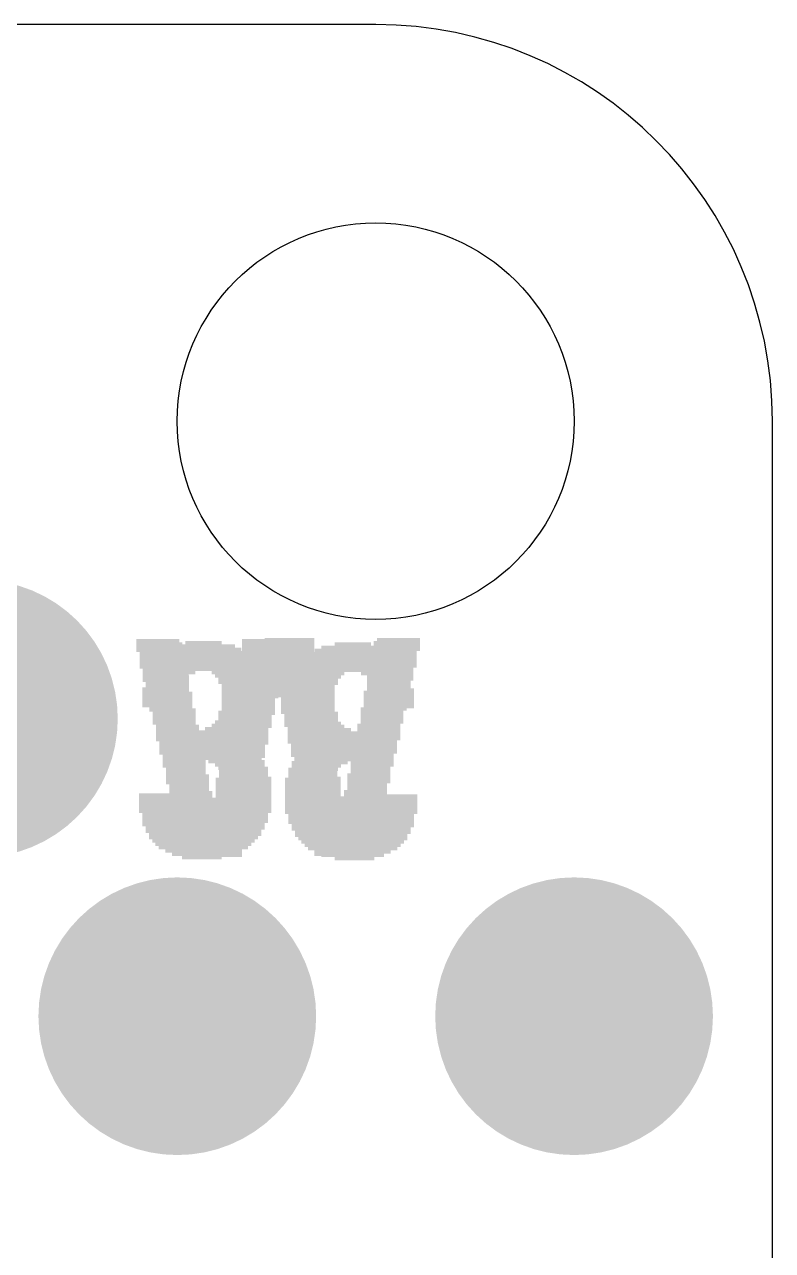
# Model space of a CAD drawing. Extents: x -0.1 to 50.8, y -0.1 to 23.
# Drawn here: x 46.01 to 50.8, y 15.01 to 22.86 of the extents above; entities that cross this region are included whole.
import ezdxf

# ---------------------------------------------------------------- set-up
doc = ezdxf.new("R2010")
doc.units = 0
for name, color, linetype in [('18', 110, 'CONTINUOUS'), ('20', 53, 'CONTINUOUS'), ('200', 40, 'CONTINUOUS'), ('201', 6, 'CONTINUOUS')]:
    doc.layers.add(name, color=color, linetype=linetype)

# ---------------------------------------------------------------- blocks, each defined once
blk = doc.blocks.new('RECT')
blk.add_solid([(-0.5, -0.5), (0.5, -0.5), (-0.5, 0.5), (0.5, 0.5)])
blk = doc.blocks.new('ROUNDV')
at = {"const_width": 0.5}
blk.add_lwpolyline([(0, -0.25, 1), (0, 0.25, 1), (0, -0.25)], format="xyb", dxfattribs=at)

msp = doc.modelspace()

# ---------------------------------------------------------------- linework, layer by layer
at = {"layer": '20'}
for p, q in [((48.26, 22.86), (2.54, 22.86)), ((50.8, 2.54), (50.8, 20.32))]:
    msp.add_line(p, q, dxfattribs=at)
msp.add_circle((48.26, 20.32), 1.27, dxfattribs=at)
msp.add_arc((48.26, 20.32), 2.54, 0, 90, dxfattribs=at)

# ---------------------------------------------------------------- block references
at = {"layer": '18', "xscale": 1.778, "yscale": 1.778}
for p in [(45.72, 18.415), (45.72, 18.415), (46.99, 16.51), (46.99, 16.51), (49.53, 16.51), (49.53, 16.51)]:
    msp.add_blockref('ROUNDV', p, dxfattribs=at)
at = {"layer": '200', "yscale": 0.0212}
for p, xscale in [((47.7078, 18.9222), 0.3175), ((48.4062, 18.9222), 0.2752), ((47.168, 18.8376), 0.5503), ((47.168, 18.8587), 0.4656), ((47.168, 18.8799), 0.381), ((47.1574, 18.9011), 0.2328), ((47.7183, 18.9011), 0.2963), ((47.7183, 18.8799), 0.2963), ((47.7183, 18.8587), 0.2963), ((47.7183, 18.8376), 0.2963), ((48.3956, 18.9011), 0.2963), ((48.3956, 18.8799), 0.2963), ((48.3956, 18.8587), 0.2963), ((48.3851, 18.8376), 0.2752), ((47.168, 18.7529), 0.6773), ((47.1574, 18.7741), 0.6561), ((47.168, 18.7952), 0.635), ((47.168, 18.8164), 0.5926), ((47.7289, 18.8164), 0.2752), ((47.7395, 18.7952), 0.2963), ((47.7395, 18.7741), 0.2963), ((47.7395, 18.7529), 0.2963), ((48.3745, 18.7952), 0.2963), ((48.3745, 18.7741), 0.2963), ((48.3745, 18.7529), 0.2963), ((48.3851, 18.8164), 0.2752), ((46.9246, 18.6894), 0.2752), ((47.168, 18.7318), 0.7196), ((46.9564, 18.7106), 0.2963), ((47.3691, 18.7106), 0.3175), ((47.3797, 18.6894), 0.2963), ((47.7395, 18.7318), 0.2963), ((47.7501, 18.7106), 0.2752), ((47.7607, 18.6894), 0.2963), ((48.3533, 18.6894), 0.2963), ((48.3639, 18.7318), 0.2752), ((48.3639, 18.7106), 0.2752), ((46.8929, 18.6048), 0.254), ((46.914, 18.6683), 0.254), ((46.914, 18.6471), 0.254), ((46.914, 18.6259), 0.254), ((47.3903, 18.6683), 0.2752), ((47.4009, 18.6471), 0.2963), ((47.4114, 18.6259), 0.2752), ((47.4114, 18.6048), 0.2752), ((47.7607, 18.6683), 0.2963), ((47.7607, 18.6471), 0.2963), ((47.7713, 18.6259), 0.2752), ((47.7713, 18.6048), 0.2752), ((48.3533, 18.6683), 0.2963), ((48.3427, 18.6471), 0.2752), ((48.3427, 18.6259), 0.2752), ((48.3427, 18.6048), 0.2752), ((46.8929, 18.5836), 0.254), ((46.8929, 18.5624), 0.254), ((46.8929, 18.5413), 0.254), ((46.8929, 18.5201), 0.254), ((47.4114, 18.5836), 0.2752), ((47.4114, 18.5624), 0.2752), ((47.4114, 18.5413), 0.2752), ((47.4114, 18.5201), 0.2752), ((47.7818, 18.5836), 0.2963), ((47.7818, 18.5624), 0.2963), ((47.7924, 18.5413), 0.2752), ((47.7924, 18.5201), 0.2752), ((48.3322, 18.5836), 0.2963), ((48.3216, 18.5624), 0.2752), ((48.3216, 18.5413), 0.2752), ((48.3216, 18.5201), 0.2752), ((46.8929, 18.4989), 0.254), ((47.3903, 18.4566), 0.2752), ((47.4114, 18.4989), 0.2752), ((47.4114, 18.4778), 0.2752), ((47.7924, 18.4989), 0.2752), ((47.803, 18.4778), 0.2963), ((47.803, 18.4566), 0.2963), ((48.311, 18.4778), 0.2963), ((48.3004, 18.4566), 0.2752), ((48.3216, 18.4989), 0.2752), ((47.3585, 18.3719), 0.2963), ((47.3691, 18.3931), 0.2752), ((47.3903, 18.4354), 0.2752), ((47.3903, 18.4143), 0.2752), ((47.8136, 18.4354), 0.2752), ((47.8136, 18.4143), 0.2752), ((47.8136, 18.3931), 0.2752), ((47.8136, 18.3719), 0.2752), ((48.2792, 18.3719), 0.2752), ((48.3004, 18.4354), 0.2752), ((48.3004, 18.4143), 0.2752), ((48.3004, 18.3931), 0.2752), ((47.2421, 18.3296), 0.4445), ((47.2315, 18.3084), 0.4233), ((47.2209, 18.2873), 0.4021), ((47.3268, 18.3508), 0.3175), ((47.8348, 18.3508), 0.2752), ((47.8348, 18.3296), 0.2752), ((47.8348, 18.3084), 0.2752), ((47.8348, 18.2873), 0.2752), ((48.2792, 18.3508), 0.2752), ((48.2792, 18.3296), 0.2752), ((48.2792, 18.3084), 0.2752), ((48.2792, 18.2873), 0.2752), ((47.2421, 18.2238), 0.4445), ((47.1998, 18.2661), 0.3598), ((47.2104, 18.2449), 0.381), ((47.2527, 18.2026), 0.4656), ((47.8348, 18.2661), 0.2752), ((47.8559, 18.2449), 0.2752), ((47.8559, 18.2238), 0.2752), ((47.8559, 18.2026), 0.2752), ((48.2581, 18.2661), 0.2752), ((48.2581, 18.2449), 0.2752), ((48.2581, 18.2238), 0.2752), ((48.2581, 18.2026), 0.2752), ((47.2633, 18.1814), 0.4868), ((47.2739, 18.1603), 0.508), ((47.3691, 18.1391), 0.3598), ((47.8559, 18.1814), 0.2752), ((47.8665, 18.1603), 0.254), ((47.8771, 18.1391), 0.2752), ((48.2369, 18.1603), 0.2752), ((48.2369, 18.1391), 0.2752), ((48.2475, 18.1814), 0.254), ((47.3903, 18.1179), 0.3175), ((47.4114, 18.0968), 0.3175), ((47.422, 18.0756), 0.2963), ((47.422, 18.0544), 0.2963), ((47.8771, 18.1179), 0.2752), ((47.8771, 18.0968), 0.2752), ((47.8877, 18.0756), 0.254), ((47.8877, 18.0544), 0.254), ((48.2157, 18.0544), 0.2752), ((48.2369, 18.1179), 0.2752), ((48.2263, 18.0968), 0.254), ((48.2263, 18.0756), 0.254), ((47.4432, 18.0333), 0.2963), ((47.4432, 18.0121), 0.2963), ((47.4538, 17.9909), 0.2752), ((47.4538, 17.9698), 0.2752), ((47.8983, 18.0333), 0.2752), ((47.8983, 18.0121), 0.2752), ((47.8983, 17.9909), 0.2752), ((47.9088, 17.9698), 0.254), ((48.2157, 18.0333), 0.2752), ((48.2157, 18.0121), 0.2752), ((48.2052, 17.9909), 0.254), ((48.2052, 17.9698), 0.254), ((46.8823, 17.9274), 0.2752), ((46.8823, 17.9063), 0.2752), ((47.4538, 17.9486), 0.2752), ((47.4538, 17.9274), 0.2752), ((47.4538, 17.9063), 0.2752), ((47.9088, 17.9486), 0.254), ((47.9088, 17.9274), 0.254), ((48.0464, 17.9063), 0.5291), ((48.1946, 17.9486), 0.2752), ((48.1946, 17.9274), 0.2752), ((46.8823, 17.8851), 0.2752), ((46.8823, 17.8639), 0.2752), ((46.8823, 17.8428), 0.2752), ((46.8823, 17.8216), 0.2752), ((47.4538, 17.8851), 0.2752), ((47.4538, 17.8639), 0.2752), ((47.4538, 17.8428), 0.2752), ((47.4538, 17.8216), 0.2752), ((48.057, 17.8851), 0.508), ((48.057, 17.8639), 0.508), ((48.057, 17.8428), 0.508), ((48.0464, 17.8216), 0.4868), ((46.9035, 17.8005), 0.2752), ((46.9035, 17.7793), 0.2752), ((46.9035, 17.7581), 0.2752), ((46.914, 17.737), 0.2963), ((47.4114, 17.737), 0.2752), ((47.4326, 17.7793), 0.2752), ((47.4326, 17.7581), 0.2752), ((47.4432, 17.8005), 0.254), ((48.057, 17.8005), 0.4656), ((48.057, 17.7793), 0.4656), ((48.057, 17.7581), 0.4656), ((48.057, 17.737), 0.4656), ((46.9352, 17.7158), 0.2963), ((46.9458, 17.6946), 0.3175), ((47.168, 17.6735), 0.7196), ((47.1574, 17.6523), 0.6985), ((47.3797, 17.6946), 0.2963), ((47.4114, 17.7158), 0.2752), ((48.0464, 17.7158), 0.4445), ((48.057, 17.6946), 0.4233), ((48.057, 17.6735), 0.4233), ((48.057, 17.6523), 0.4233), ((47.1574, 17.6311), 0.6561), ((47.1574, 17.61), 0.6138), ((47.1574, 17.5888), 0.5715), ((48.0464, 17.6311), 0.4022), ((48.057, 17.61), 0.381), ((48.057, 17.5888), 0.381), ((47.1574, 17.5676), 0.4868), ((47.1574, 17.5465), 0.4022), ((47.1469, 17.5253), 0.254), ((48.057, 17.5676), 0.381), ((48.057, 17.5465), 0.381)]:
    msp.add_blockref('RECT', p, dxfattribs=dict(at, xscale=xscale))
at = {"layer": '201', "yscale": 0.0212, "rotation": 180}
for p, xscale in [((46.8646, 18.9154), 0.2751), ((47.5628, 18.9154), 0.3174), ((46.8752, 18.8943), 0.2962), ((46.8752, 18.8731), 0.2962), ((46.8752, 18.852), 0.2962), ((46.8857, 18.8308), 0.2751), ((47.5522, 18.8943), 0.2962), ((47.5522, 18.8731), 0.2962), ((47.5522, 18.852), 0.2962), ((47.5522, 18.8308), 0.2962), ((48.1023, 18.8308), 0.5501), ((48.1023, 18.852), 0.4655), ((48.1023, 18.8731), 0.3808), ((48.1129, 18.8943), 0.2327), ((46.8857, 18.8096), 0.2751), ((46.8963, 18.7885), 0.2962), ((46.8963, 18.7673), 0.2962), ((47.5311, 18.7885), 0.2962), ((47.5311, 18.7673), 0.2962), ((47.5416, 18.8096), 0.2751), ((48.1023, 18.7885), 0.6347), ((48.1129, 18.7673), 0.6559), ((48.1023, 18.8096), 0.5924), ((46.8963, 18.7462), 0.2962), ((46.9069, 18.725), 0.2751), ((46.9069, 18.7038), 0.2751), ((46.9175, 18.6827), 0.2962), ((47.5099, 18.6827), 0.2962), ((47.5311, 18.7462), 0.2962), ((47.5311, 18.725), 0.2962), ((47.5205, 18.7038), 0.2751), ((48.1023, 18.725), 0.7194), ((47.9013, 18.7038), 0.3174), ((47.8908, 18.6827), 0.2962), ((48.1023, 18.7462), 0.6771), ((48.3139, 18.7038), 0.2962), ((48.3456, 18.6827), 0.2751), ((46.9175, 18.6615), 0.2962), ((46.928, 18.6404), 0.2751), ((46.928, 18.6192), 0.2751), ((46.928, 18.5981), 0.2751), ((47.5099, 18.6615), 0.2962), ((47.5099, 18.6404), 0.2962), ((47.4993, 18.6192), 0.2751), ((47.4993, 18.5981), 0.2751), ((47.8696, 18.6404), 0.2962), ((47.859, 18.6192), 0.2751), ((47.859, 18.5981), 0.2751), ((47.8802, 18.6615), 0.2751), ((48.3562, 18.6615), 0.2539), ((48.3562, 18.6404), 0.2539), ((48.3562, 18.6192), 0.2539), ((48.3774, 18.5981), 0.2539), ((46.9386, 18.5769), 0.2962), ((46.9492, 18.5557), 0.2751), ((46.9492, 18.5346), 0.2751), ((47.4887, 18.5769), 0.2962), ((47.4887, 18.5557), 0.2962), ((47.4782, 18.5346), 0.2751), ((47.859, 18.5769), 0.2751), ((47.859, 18.5557), 0.2751), ((47.859, 18.5346), 0.2751), ((48.3774, 18.5769), 0.2539), ((48.3774, 18.5557), 0.2539), ((48.3774, 18.5346), 0.2539), ((46.9492, 18.5134), 0.2751), ((46.9492, 18.4923), 0.2751), ((46.9598, 18.4711), 0.2962), ((46.9704, 18.45), 0.2751), ((47.4676, 18.4711), 0.2962), ((47.4676, 18.45), 0.2962), ((47.4782, 18.5134), 0.2751), ((47.4782, 18.4923), 0.2751), ((47.859, 18.5134), 0.2751), ((47.859, 18.4923), 0.2751), ((47.859, 18.4711), 0.2751), ((47.8802, 18.45), 0.2751), ((48.3774, 18.5134), 0.2539), ((48.3774, 18.4923), 0.2539), ((46.9704, 18.4288), 0.2751), ((46.9704, 18.4076), 0.2751), ((46.9704, 18.3865), 0.2751), ((46.9915, 18.3653), 0.2751), ((47.457, 18.4288), 0.2751), ((47.457, 18.4076), 0.2751), ((47.457, 18.3865), 0.2751), ((47.457, 18.3653), 0.2751), ((47.8802, 18.4288), 0.2751), ((47.8802, 18.4076), 0.2751), ((47.9013, 18.3865), 0.2751), ((47.9119, 18.3653), 0.2962), ((46.9915, 18.3442), 0.2751), ((46.9915, 18.323), 0.2751), ((46.9915, 18.3018), 0.2751), ((46.9915, 18.2807), 0.2751), ((47.4358, 18.3442), 0.2751), ((47.4358, 18.323), 0.2751), ((47.4358, 18.3018), 0.2751), ((47.4358, 18.2807), 0.2751), ((47.9436, 18.3442), 0.3174), ((48.0283, 18.323), 0.4443), ((48.0389, 18.3018), 0.4232), ((48.0494, 18.2807), 0.402), ((47.0127, 18.2595), 0.2751), ((47.0127, 18.2384), 0.2751), ((47.0127, 18.2172), 0.2751), ((47.4147, 18.2384), 0.2751), ((47.4147, 18.2172), 0.2751), ((47.4358, 18.2595), 0.2751), ((48.0283, 18.2172), 0.4443), ((48.06, 18.2384), 0.3808), ((48.0706, 18.2595), 0.3597), ((47.0127, 18.196), 0.2751), ((47.0233, 18.1749), 0.2539), ((47.0338, 18.1537), 0.2751), ((47.0338, 18.1326), 0.2751), ((47.3935, 18.1326), 0.2751), ((47.4041, 18.1537), 0.2539), ((47.4147, 18.196), 0.2751), ((47.4147, 18.1749), 0.2751), ((47.9013, 18.1326), 0.3597), ((47.9965, 18.1537), 0.5078), ((48.0071, 18.1749), 0.4866), ((48.0177, 18.196), 0.4655), ((47.0338, 18.1114), 0.2751), ((47.0444, 18.0903), 0.2539), ((47.0444, 18.0691), 0.2539), ((47.055, 18.0479), 0.2751), ((47.3935, 18.1114), 0.2751), ((47.3935, 18.0903), 0.2751), ((47.383, 18.0691), 0.2539), ((47.383, 18.0479), 0.2539), ((47.859, 18.0903), 0.3174), ((47.8484, 18.0691), 0.2962), ((47.8484, 18.0479), 0.2962), ((47.8802, 18.1114), 0.3174), ((47.055, 18.0268), 0.2751), ((47.055, 18.0056), 0.2751), ((47.0656, 17.9845), 0.2539), ((47.3724, 18.0268), 0.2751), ((47.3724, 18.0056), 0.2751), ((47.3724, 17.9845), 0.2751), ((47.8167, 17.9845), 0.2751), ((47.8273, 18.0268), 0.2962), ((47.8273, 18.0056), 0.2962), ((47.0656, 17.9633), 0.2539), ((47.0762, 17.9422), 0.2751), ((47.0762, 17.921), 0.2751), ((47.2243, 17.8998), 0.529), ((47.3618, 17.9633), 0.2539), ((47.3618, 17.9422), 0.2539), ((47.3618, 17.921), 0.2539), ((47.8167, 17.9633), 0.2751), ((47.8167, 17.9422), 0.2751), ((47.8167, 17.921), 0.2751), ((47.8167, 17.8998), 0.2751), ((48.388, 17.921), 0.2751), ((48.388, 17.8998), 0.2751), ((47.2137, 17.8787), 0.5078), ((47.2137, 17.8575), 0.5078), ((47.2137, 17.8364), 0.5078), ((47.2243, 17.8152), 0.4866), ((47.8167, 17.8787), 0.2751), ((47.8167, 17.8575), 0.2751), ((47.8167, 17.8364), 0.2751), ((47.8167, 17.8152), 0.2751), ((48.388, 17.8787), 0.2751), ((48.388, 17.8575), 0.2751), ((48.388, 17.8364), 0.2751), ((48.388, 17.8152), 0.2751), ((47.2137, 17.794), 0.4655), ((47.2137, 17.7729), 0.4655), ((47.2137, 17.7517), 0.4655), ((47.2137, 17.7306), 0.4655), ((47.8273, 17.794), 0.2539), ((47.8379, 17.7729), 0.2751), ((47.8379, 17.7517), 0.2751), ((47.859, 17.7306), 0.2751), ((48.3562, 17.7306), 0.2962), ((48.3668, 17.794), 0.2751), ((48.3668, 17.7729), 0.2751), ((48.3668, 17.7517), 0.2751), ((47.2137, 17.6883), 0.4232), ((47.2137, 17.6671), 0.4232), ((47.2243, 17.7094), 0.4443), ((47.859, 17.7094), 0.2751), ((48.1023, 17.6671), 0.7194), ((47.8908, 17.6883), 0.2962), ((48.3245, 17.6883), 0.3174), ((48.3351, 17.7094), 0.2962), ((47.2137, 17.6459), 0.4232), ((47.2243, 17.6248), 0.402), ((47.2137, 17.6036), 0.3808), ((47.2137, 17.5825), 0.3808), ((48.1129, 17.6459), 0.6982), ((48.1129, 17.6248), 0.6559), ((48.1129, 17.6036), 0.6136), ((48.1129, 17.5825), 0.5713), ((47.2137, 17.5613), 0.3808), ((47.2137, 17.5401), 0.3808), ((48.1129, 17.5613), 0.4866), ((48.1129, 17.5401), 0.402), ((48.1235, 17.519), 0.2539)]:
    msp.add_blockref('RECT', p, dxfattribs=dict(at, xscale=xscale))

doc.saveas('drawing.dxf')
